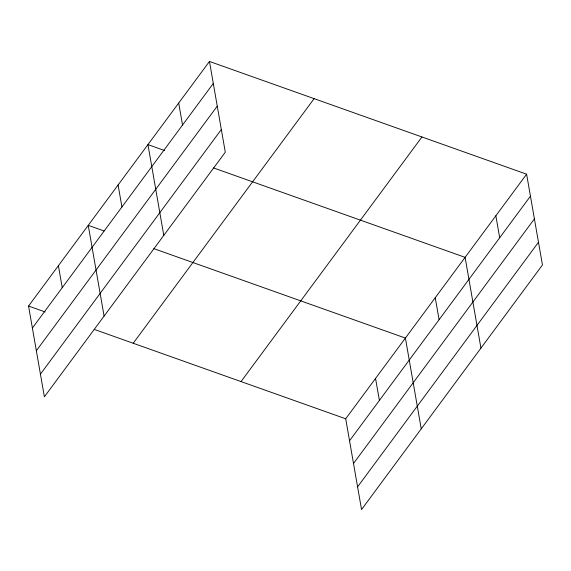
<?xml version="1.0" encoding="UTF-8"?>
<svg xmlns="http://www.w3.org/2000/svg" width="571" height="571" viewBox="0 0 571 571"><rect width="100%" height="100%" fill="white"/><g stroke="black" fill="none" stroke-linecap="round" stroke-linejoin="round"><path stroke-width="0.86" d="M209.457 61.447L225.295 152.214L44.388 396.816L28.55 306.049L209.457 61.447L526.612 174.184L542.45 264.951L361.543 509.553L345.705 418.786L526.612 174.184M32.39 328.047L213.297 83.437M36.351 350.737L217.258 106.127M40.434 374.126L221.334 129.517M133.207 343.257L314.114 98.647M241.041 381.585L421.948 136.976M349.538 440.783L530.445 196.174M353.499 463.474L534.406 218.864M357.582 486.863L538.489 242.254M164.562 150.516L147.946 144.613L163.791 235.38M213.568 167.938L465.101 257.35L480.939 348.117M104.029 230.941L88.248 225.331L104.093 316.098M153.87 248.656L405.403 338.068L421.241 428.835M28.55 306.049L45.166 311.959M94.172 329.381L345.705 418.786M495.856 215.767L499.689 237.757M435.252 297.705L439.092 319.696M375.554 378.43L379.394 400.421M178.702 103.03L182.542 125.02M118.097 184.968L121.937 206.959M58.399 265.693L62.239 287.684"/></g></svg>
